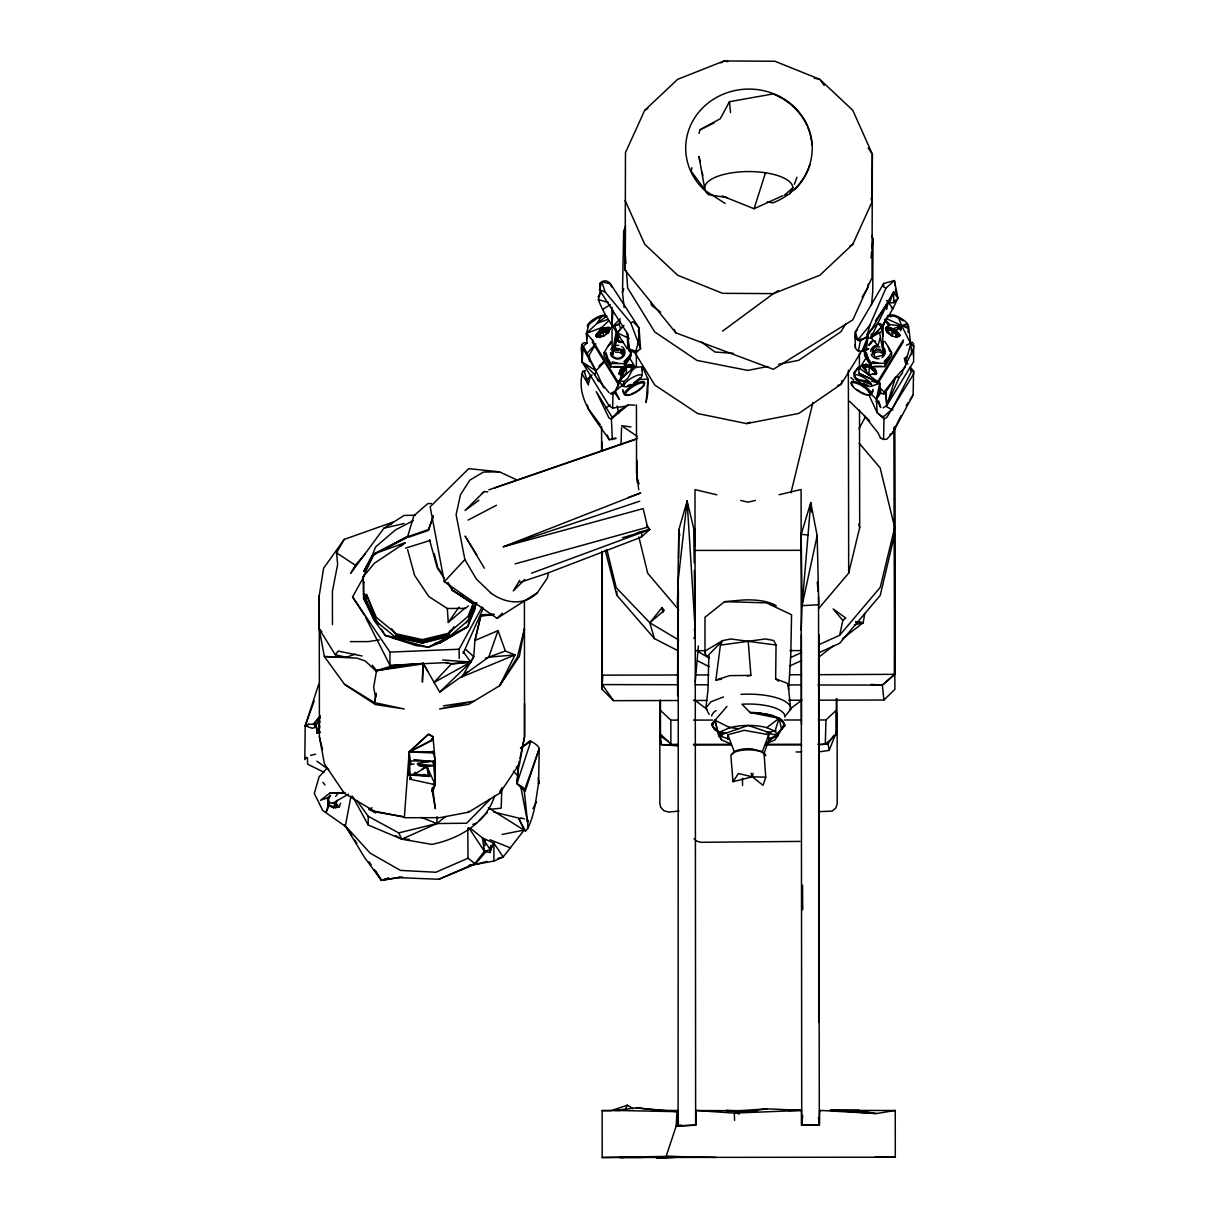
<?xml version="1.0" encoding="UTF-8"?>
<svg xmlns="http://www.w3.org/2000/svg" width="1219" height="1219" viewBox="0 0 1219 1219"><rect width="100%" height="100%" fill="white"/><g stroke="black" fill="none" stroke-linecap="round" stroke-linejoin="round"><path stroke-width="1.5" d="M448.059 662.526L389.973 665.284L389.973 652.104L352.565 596.929L364.313 575.856M401.798 665.239L392.32 665.818L392.213 668.347L392.32 665.818L423.161 663.334L427.793 671.334M524.566 703.409L524.536 736.794L519.538 763.78L499.775 793.142L468.66 812.144L439.769 817.69L404.388 817.72M488.301 807.755L525.511 831.053L527.842 828.28L527.842 819.976L527.537 822.017L520.574 785.615M659.769 700.864L659.753 731.324L661.384 744.626L677.962 745.876M677.612 695.912L677.703 634.825M801.386 634.688L801.492 724.208M818.68 751.94L829.164 750.401L836.813 731.019L836.844 698.655M890.723 317.047L890.723 315.416A10.255 3.032 31.5 0 1 901.374 318.54A10.255 3.032 31.5 0 1 908.064 326.357M894.578 427.976L894.365 674.518L882.358 685.093L818.01 684.971M423.13 670.572L423.008 663.395M469.056 865.536L493.878 861.071L493.939 843.243L482.48 837.941L470.732 828.524M611.481 286.831L610.018 283.158L607.473 281.376A6.445 6.034 2.8 0 0 601.805 281.711L599.474 289.939L627.343 333.412L627.77 346.577L629.705 350.523L635.373 352.779L640.569 348.725L639.03 327.911L610.597 283.951L601.805 281.711L599.702 283.524L600.525 292.21L598.331 299.584C604.974 317.885 617.241 331.842 626.886 348.375L637.659 351.697M871.768 235.526L873.017 239.092L872.728 292.011L871.448 305.161M538.249 777.524L538.615 784.015L539.194 748.801A17.584 5.577 18.1 0 0 530.814 741.304L529.869 740.832L520.483 748.405L530.814 741.304L516.947 783.604L524.261 790.841L527.537 822.017M613.507 700.666L602.186 689.405L602.003 551.765L602.232 684.59L613.507 700.666L678.252 700.514M625.149 270.298L625.469 152.619L644.668 110.396L677.612 79.357L724.116 60.95L774.949 61.255L819.823 79.326L852.797 110.335L872.347 154.112L872.027 277.627L852.828 319.866L773.379 369.296L675.844 332.848L625.149 270.298L625.469 228.288M677.642 682.061L678.373 590.712M678.617 558.363L678.846 529.808L687.105 501.039L693.718 528.528L694.205 562.767M722.547 331.157L773.379 293.627L819.884 275.22L852.828 244.196L872.027 201.958L872.347 154.112L868.233 148.063M685.124 1156.77L666.107 1156.42L716.117 1157.364L895.295 1157.197L895.249 1110.494L876.248 1113.556L819.61 1110.372L819.442 1124.802L801.447 1125.046L801.432 1110.387L767.056 1108.848L737.891 1110.783L734.326 1113.099L695.912 1110.494L695.927 1125.152L676.225 1125.99L666.107 1156.42L602.201 1157.501L602.14 1110.6L620.06 1110.524M895.036 285.657L894.426 280.553L883.684 283.448L883.638 286.937L886 288.034L894.426 280.553L898.007 298.472L893.725 302.632L889.428 302.952L886.548 300.56M778.545 681.177L775.65 678.831L776.046 645.049L773.775 640.539L765.623 638.939L720.399 645.11L715.888 680.004L721.419 679.273M422.917 663.928L422.399 682.107L423.161 663.334L439.678 692.133L488.743 657.148L505.352 651.007L515.028 654.908L499.638 685.733L468.523 704.43L439.632 708.955L473.688 701.26L443.533 705.831M836.813 731.019L837.072 713.359M390.644 524.84L393.082 522.052L344.154 539.423L323.614 568.252L319.241 595.619L319.424 736.992L324.467 763.978L344.337 793.31L375.498 811.945L404.388 816.989L409.173 751.94L432.151 740.436L432.989 736.809L428.661 734.021L409.173 751.94L409.98 775.086L408.761 775.452L409.173 751.94L427.899 734.676L429.545 734.798L432.989 736.809L435.29 762.027L435.274 784.716L433.019 790.872L435.335 808.654L432.059 789.699M624.113 307.447L622.498 292.484L623.671 231.138L625.697 225.926M910.166 366.889L913.58 371.094L913.122 394.91L892.689 432.867L886.777 439.19L883.592 439.419L883.988 418.589L877.147 412.647L868.751 394.59M437.057 816.623L436.92 823.526L401.798 839.175L368.214 825.034L352.428 796.175M625.941 406.156L612.639 408.075L612.974 394.27C619.77 388.526 618.993 374.233 626.307 367.315L633.301 366.279L633.865 369.57M825.309 744.245L825.949 719.957L836.325 710.189L836.356 734.463L825.309 744.245L817.766 744.26M611.892 307.173L612.182 354.744C614.955 345.526 620.608 335.057 614.406 325.961L618.825 324.117L620.121 320.856M677.596 650.504L654.42 638.619L616.768 595.162L616.89 591.352M621.05 444.783L621.538 427.656M407.237 665.071L407.253 664.614M601.805 281.711L605.081 291.905L630.741 322.791L633.179 321.831L639.03 327.911L638.558 341.701L635.373 352.779M801.233 630.238L802.072 605.645L801.173 534.394L810.757 502.563L817.157 535.705L818.787 604.761L802.072 605.645L810.757 502.563M610.902 341.564L604.152 352.52L604.03 355.887L610.795 366.904L624.341 366.949L624.463 363.582L631.229 352.626L628.684 348.223M610.795 366.904L610.932 363.536L604.152 352.52M631.229 352.626L631.092 355.994L625.179 365.67M422.825 672.218L423.161 663.334M501.862 787.703L501.161 808.212L490.145 809.294M906.509 345.19L912.33 342.265L913.58 343.804L913.656 361.632L886.731 405.546L883.181 407.801M414.049 763.947L410.559 764.496L410.712 760.885L433.354 761.281M468.843 827.747L484.385 851.289L490.084 852.538L490.907 846.001M525.343 790.781L539.194 748.801L524.261 790.841L525.343 790.781L522.921 787.322L516.947 783.604L518.593 764.526M612.639 408.075L609.089 405.836L582.088 361.967C583.627 357.761 576.998 339.842 587.009 343.148L586.43 333.366L589.036 324.254L596.96 318.388L604.898 315.569L606.864 316.117L597.158 323.233L586.43 333.366L587.009 339.004M582.728 371.384L582.316 374.279L588.503 384.975L584.632 372.618L585.166 370.424L582.728 371.384C575.246 399.009 595.268 418.376 609.256 439.739L616.113 438.413L612.38 438.291M629.979 394.468A11.718 3.474 -31.6 0 1 624.616 394.606L622.757 389.592M642.093 375.117L642.489 366.782L633.819 367.376L619.145 380.724L622.299 385.874A11.718 3.474 -31.6 0 0 624.265 386.423M879.585 332.528L883.44 354.272L882.206 326.479L886.35 318.007M636.897 460.157L637.202 478.777L639.106 483.867M602.796 675.128L602.232 684.59L677.947 684.728M612.944 310.616L611.938 327.164L618.825 324.117L620.669 328.399L617.21 332.878L629.233 338.455M785.569 715.614L790.735 709.397L788.663 689.375L790.826 653.841L791.558 614.742L766.416 602.856L724.558 601.668L704.978 617.286L704.993 652.546L705.252 654.146L709.031 657.315M868.888 374.919L869.391 367.056L862.412 366.035L868.888 374.919L876.385 373.593L869.391 367.056M432.364 788.175L432.136 791.512L433.019 790.872L432.364 788.175L435.274 784.716L433.37 761.037L435.29 762.027L433.827 765.502L425.34 767.025L418.33 765.456M906.464 356.359L905.9 364.664L904.33 358.188L906.86 357.898L910.745 343.773L908.566 326.555L906.601 323.873L892.811 328.871L885.832 327.85L889.961 324.681L908.566 326.555M408.761 775.452L409.797 773.181L410.529 779.322L435.274 784.716L426.985 766.69L425.385 765.654M695.226 682.046L698.365 645.948M484.918 845.727L485.467 840.181M678.282 593.577L678.099 1125.213L681.619 1125.183M686.571 506.708L687.105 501.039L687.409 504.818M516.947 783.604L519.172 761.372M678.45 1121.434L678.099 1125.213M868.278 283.966L867.898 287.714L862.107 297.146M871.052 257.788L871.646 252.181M872.027 248.447L873.017 239.092M802.727 1115.537L801.797 1124.985M907.911 332.238L908.323 328.536L887.158 318.936M425.035 767.025L425.187 765.639M363.399 582.895L363.902 582.271M872.316 353.327L872.758 349.579A6.065 5.668 -2.3 0 1 879.783 346.958M475.227 603.435L474.374 610.597L467.639 626.749L440.196 642.824L428.357 647.213L415.557 645.43L385.25 635.48L374.66 621.172L363.567 598.438L363.765 581.692M709.153 714.364L705.847 708.01L707.98 690.015L708.879 654.649L722.654 640.6L730.79 638.969L776.046 645.049M858.313 350.95L860.492 340.832L868.096 335.789L863.89 351.301L858.313 350.95A6.445 6.034 -3 0 1 855.372 347.537L854.93 332.726L857.597 329.694M376.077 693.291L374.614 702.647L404.251 708.986L375.345 704.536L344.505 684.331L324.345 656.538L319.241 629.004L319.241 595.619M392.228 668.164L392.533 666.534L392.228 667.585L376.534 670.648L372.267 665.163M704.993 652.546L705.252 650.931L722.654 640.6L720.399 645.11M871.539 333.823L870.93 337.572L878.061 345.632L879.981 338.379M376.168 693.763L374.614 702.647L344.505 684.331M616.326 330.943L612.182 354.744L617.271 335.027M842.481 638.786L863.159 622.757L864.804 613.416M432.136 739.019L432.136 740.405L432.73 739.141L431.541 740.39L431.785 739.08M538.966 781.12C536.01 797.196 535.232 813.134 527.842 828.28M402.483 876.994L381.41 880.347L364.664 857.673L345.358 825.857L351.011 796.068M548.443 572.61L547.407 578.019L537.366 592.724L497.078 618.368L444.31 581.676L430.155 506.83L468.675 468.66L499.455 471.829L515.881 479.463M753.068 773.334L752.397 776.808L763.048 785.341L765.761 777.173L764.039 753.22M490.922 845.925L490.206 849.673L484.385 851.289L474.861 863.57L438.87 879.265L398.765 877.65M893.969 332.894L891.638 331.416L892.567 329.252L899.561 335.789L895.828 337.13L891.714 335.789L887.447 332.589L885.588 328.231L892.567 329.252L893.969 332.894L899.561 335.789M638.314 331.477L639.03 327.911M691.92 167.658L691.158 171.254L705.222 190.179M699.066 133.511L699.813 129.915L720.277 118.731L729.45 101.71L773.12 93.909A63.266 59.03 6.4 0 1 806.749 125.069M519.964 758.477L524.536 736.794L524.414 600.982M881.901 331.111L883.623 323.873M886.64 309.474L888.148 302.282L893.024 308.575L882.206 326.479L870.93 337.572L867.273 338.425M859.151 380.587A11.718 3.474 31.5 0 1 855.616 377.57L853.635 373.105L858.313 367.3L879.798 383.238L876.415 399.116L877.147 412.647L883.988 418.589L886.609 417.721L913.61 374.096L913.58 371.094L909.74 367.879M802.072 605.645L817.157 535.705M818.894 644.699L839.632 635.297L842.832 620.471L845.727 618.033L833.171 608.936L842.832 620.471M641.682 370.439L642.489 366.782L647.944 379.033L647.731 393.585L646.1 402.544L647.944 379.033L640.691 379.551M329.541 801.157L326.113 812.235L329.313 805.119L333.793 807.694L334.951 804.098L333.793 807.694L328.185 805.393L327.667 802.315L330.059 795.108M660.348 1111.24L660.515 1110.494L636.425 1107.873L614.574 1110.418L676.926 1111.652L677.794 1110.539L657.483 1110.341M476.004 603.588L474.374 610.597L466.252 622.772M499.775 793.142L500.643 789.485M894.517 534.912L880.255 595.36L839.647 643.312L818.909 652.729M319.972 721.023L317.047 733.183L320.414 732.147M905.199 367.056L895.493 377.524L884.019 391.985L883.531 394.011L880.697 393.051L879.798 383.238L859.151 373.364L858.313 367.3L854.58 373.38M818.955 608.19L848.683 573.098L859.685 527.614L859.502 410.072M790.963 492.842L812.936 402.438M410.559 764.496L409.173 751.94L433.598 752.976L433.354 751.468L435.29 762.027L414.003 759.559M491.12 846.032L490.206 849.673L482.48 837.941L484.385 851.289L483.318 848.15M900.506 330.852L901.77 325.808L898.662 318.068L894.258 316.087L887.417 316.407M842.085 380.526L841.156 384.183L798.795 413.424L746.592 423.602L697.695 413.546L654.832 385.082L634.505 352.093M598.407 381.105L594.872 374.812L595.923 370.789L604.792 361.616M854.58 335.667A6.445 6.034 -3 0 0 857.749 340.071L866.541 337.77L869.787 325.305L886 288.034M588.366 383.878L590.636 375.406M520.117 582.316L546.706 573.448L641.148 537.213L642.032 533.983M491.227 846.001L490.206 849.673L493.939 843.243L503.188 856.972L493.878 861.071M433.248 516.338L428.463 530.006L433.415 515.774M407.466 537.183L413.851 515.774L427.762 503.615L431.419 503.584M431.541 740.39L431.953 739.034M434.909 643.373L440.196 642.824L467.639 626.749L474.13 605.523M581.951 358.249L582.088 361.967L594.872 374.812M895.493 377.524L886.731 405.546L885.863 391.908L895.493 377.524L899.348 376.976L902.669 372.572M328.185 805.393L329.298 801.843M722.181 195.924L754.058 208.739L765.486 172.793M599.794 336.353L600.144 335.225M607.87 332.452L608.235 331.324M318.677 684.331L305.207 725.808L304.796 759.559L306.502 757.289M773.516 737.068L766.781 743.468L774.994 739.948L777.92 735.545L774.979 731.156L779.139 718.296L766.629 714.105L750.112 712.521L741.944 704.232A36.631 12.54 -0.1 0 1 784.884 717.168M340.497 803.23L339.324 806.826L335.911 803.915L337.099 800.319M883.059 336.414L882.861 327.469L885.207 320.338M490.084 852.538L492.446 845.468M622.498 292.484L623.747 288.918M485.314 658.321L488.743 657.148L498.022 630.634L474.938 640.493L473.703 656.645L470.808 662.1L439.678 692.133M784.32 724.299L777.92 735.545L768.534 733.381L768.762 740.116L763.856 754.012L762.317 751.712L751.788 748.832A15.634 5.257 -0.2 0 0 734.31 751.712L732.802 754.043M468.766 617.149L473.094 605.066M891.638 335.225L893.1 331.157L891.638 331.858M314.197 700.91L305.207 725.808L312.201 728.292L315.096 727.393L320.353 717.473M330.547 795.763L327.606 797.82L327.896 804.57L335.56 807.725L336.871 804.174M794.346 184.328L796.967 177.273M693.931 638.497L695.241 635.023L694.312 570.37M601.683 333.183L603.07 329.557L610.049 328.52L608.205 332.878L604.014 335.956L596.091 336.109L603.07 329.557L604.014 331.72L596.091 336.109L599.824 337.434L603.74 335.956M762.317 751.712L768.762 734.737L744.139 730.288L727.85 734.798L727.88 739.506M476.279 603.466L470.519 618.444L449.72 636.303L422.49 642.977L385.25 635.48L381.471 629.034M889.428 302.952L893.695 291.89L898.007 298.472L896.392 293.977M370.347 560.435L375.574 546.92L395.322 530.006L413.302 520.589M889.702 357.883L884.918 366.614L871.387 366.69L864.606 355.75L864.469 352.382L865.962 349.777M629.095 358.264L625.088 364.755M472.728 604.685L468.035 616.387L448.287 633.316L422.46 639.625L396.48 633.895L376.321 617.408L366.34 594.217L375.604 618.185M319.911 726.372L317.047 733.183L315.95 724.086M622.818 367.513L626.078 366.934L625.21 365.913L620.959 369.113L619.115 373.471L626.078 366.934L633.057 365.883L630.741 368.077M891.638 331.416L892.567 329.252M395.459 835.548L401.798 839.175L431.785 844.401C458.634 839.022 486.381 823.191 494.716 795.55M899.348 376.976L886.731 405.546L885.863 391.908L883.531 394.011L886.091 392.929M625.515 1109.229L627.313 1105.191L633.225 1108.772M463.19 653.308L483.318 608.098M619.983 380.907L615.229 391.101L610.277 393.722L612.974 394.27M621.553 377.509L626.307 367.315L626.52 373.258L619.145 380.724L624.25 381.41L627.785 378.362L633.819 367.376M363.475 592.525L363.171 576.861L374.233 553.761L405.485 537.488M902.319 371.825L913.625 348.466M881.962 331.309L870.93 337.572L888.148 302.282L875.547 320.673M900.978 415.755L892.689 432.867L889.87 434.513M792.883 187.726L789.592 194.171L784.381 195.208L792.883 187.726A44.113 16.396 0 0 0 739.263 171.955A44.113 16.396 0 0 0 708.498 194.644L727.271 197.646M598.118 296.903L600.525 292.21M392.228 667.585L376.534 670.648L373.654 687.303L375.452 696.75M374.233 553.761L371.81 555.971L363.612 571.543L374.233 553.761L405.196 542.684L400.853 546.219M712.292 725.366L714.959 720.292L711.713 724.238L714.532 729.724L722.456 733.488M729.861 743.514L721.648 739.994L718.707 735.606L721.633 731.202L729.846 727.682A29.606 10.133 -0.1 0 1 766.751 727.636L779.139 718.296L781.608 729.389L784.487 723.995L779.139 718.296L750.112 712.521L758.248 712.765L772.556 715.416L782.065 719.941L784.899 725.427L776.213 734.508M533.023 808.532L536.589 801.934M859.014 428.692L865.322 417.05M459.243 658.351L459.075 649.239L482.175 606.971M332.452 624.6L332.421 591.23L337.648 564.397L336.551 552.847L344.154 539.423M884.918 366.614L884.781 363.247L891.546 352.23L884.765 341.29M365.09 554.096L355.354 565.235L350.782 573.235L383.894 528.208L404.053 515.454L415.237 515.21M488.743 657.148L515.028 654.908L462.031 676.835L473.703 656.645L465.536 649.331M883.684 283.448L855.388 331.827L857.749 340.071L860.492 340.832M392.244 668.042L407.634 664.964L392.32 665.818L376.534 670.648L422.658 663.959L414.094 664.218M866.541 337.77L893.695 291.89L893.725 302.632M519.675 580.366L513.29 590.91L524.658 579.543M410.102 779.429L411.23 777.798L410.102 779.429L410.087 778.042L410.529 779.322L411.55 777.859M601.363 316.376L597.158 323.233L608.388 319.271M845.727 323.858L840.912 331.72L798.719 360.291L778.728 364.268M858.953 369.464L865.78 358.325M873.017 389.333L871.158 394.362L868.873 395.139A10.849 3.215 31.5 0 1 852.66 386.362A10.849 3.215 31.5 0 1 860.568 385.067L865.871 388.526L871.158 394.362L873.109 391.162M876.933 382.949L903.34 339.872M878 383.193L903.447 341.701M862.016 350.478L841.156 384.183L837.651 385.646M414.369 773.654L415.191 772.328L415.466 773.501L413.805 773.775L429.758 776.153L426.985 766.69L420.189 765.41M588.64 377.631L586.994 380.237L592.084 374.919M906.128 405.668L908.125 402.59M910.136 399.527L913.122 394.91M868.675 345.221L871.235 341.366L875.699 341.076M864.987 367.833L862.656 365.654L869.635 366.675L870.503 365.67L874.754 368.854A6.186 1.828 31.5 0 1 875.791 371.201M889.321 334.189L892.582 334.768L891.927 335.667M751.163 773.257L752.397 776.808L733 781.684L738.455 773.532L752.397 776.808L765.761 777.173M829.164 750.401L828.051 743.895L833.887 735.316M628.806 345.602L626.886 348.375L629.004 348.268M454.017 626.673L448.699 634.337L422.475 640.752L396.084 634.916L391.68 628.882M407.634 549.708L414.582 575.383L428.92 596.609L447.312 608.51L448.272 622.421L459.014 607.123M880.697 393.051L876.415 399.116L880.727 407.573L878.686 400.929M448.287 633.316L450.451 630.33M624.25 381.41L622.299 385.874M335.713 796.373L337.846 793.462M897.915 334.615L897.626 332.482L899.79 335.408L892.811 328.871L895.691 330.715L901.77 325.808L910.745 343.773L911.858 354.683M497.855 858.435L503.188 856.972L524.109 830.093L519.02 819.046L525.511 831.053M308.742 724.254L305.207 725.808L308.742 724.254L314.212 724.223L319.607 717.168M321.816 631.686L319.241 629.004L335.286 654.771L338.181 651.098L362.058 655.944M478.93 820.661L487.28 812.585M606.894 549.601L616.174 587.604L649.803 622.741L662.054 607.58L664.264 610.46L649.803 622.741L654.42 638.619M857.749 340.071L869.787 325.305M363.171 576.861L374.34 563.3L405.196 542.684M705.847 708.01L710.967 701.778L723.492 696.918M711.713 724.238L726.92 706.41M781.608 729.389L784.899 725.427M313.207 724.254L320.277 715.766M839.632 635.297L880.255 587.345L894.7 527.583L880.133 467.837L859.166 443.183M885.695 364.405L891.683 355.598L891.546 352.23M617.21 332.878L623.869 325.458L620.669 328.399M612.334 439.693L611.405 418.894L618.323 411.245L628.303 404.83L634.794 405.196M326.524 768.778L319.119 776.823L314.289 793.462L322.745 810.483L344.947 826.055M444.31 581.676L464.881 559.567L456.104 514.692L460.462 494.762L469.833 480.149L483.471 472.058L499.455 471.829M866.907 334.204L878.061 323.065L882.861 327.469M587.345 352.946L595.862 343.865L589.356 354.897L589.463 361.464M438.87 879.265L475.06 864.256L486.305 851.365M490.129 847.296L493.939 843.243M880.514 323.523L882.206 326.479L870.93 337.572L877.878 331.858M872.972 352.443L876.446 348.847M490.571 798.887L466.618 823.236L436.92 823.526L398.704 832.897L368.199 816.273L357.182 801.02M620.242 318.784L611.938 327.164L614.406 325.961M611.405 418.894L613.645 416.669L611.648 416.471L596.259 391.619L608.997 418.041L611.405 418.894L628.303 404.83M487.752 491.958L484.202 491.531L465.048 510.502L478.869 500.232M497.078 618.368L502.396 613.127M869.147 345.221L871.783 342.661M884.202 361.235L888.148 357.38M819.168 700.178L883.912 700.026L894.883 689.36L894.396 426.909M598.986 366.066L604.258 360.961M607.55 346.684L611.496 342.859M623.915 361.555L627.861 357.746M891.638 335.652L892.582 334.768M874.754 368.854L876.613 373.212L869.635 366.675L870.564 365.791M609.058 320.536L601.455 327.698L595.862 335.713L602.826 329.176L609.805 328.14L601.455 327.698L586.43 333.366L593.501 341.244M621.873 374.111L619.343 373.867L626.307 367.315M368.092 598.407C365.197 597.874 364.1 593.287 363.673 594.796L373.867 619.511L395.108 636.912M608.19 330.242L610.049 328.52L603.725 330.821L608.19 330.242A6.186 1.828 -31.6 0 1 608.205 332.878M462.031 676.835L467.624 671.684M481.566 493.878L484.202 491.531M641.148 537.213L648.508 530.646M640.051 377.753L636.608 380.816A11.718 3.474 -31.6 0 1 633.697 382.751M468.34 605.919L465.567 608.357L447.312 608.51M870.991 684.438L882.358 685.093L894.853 674.32L894.396 427.138M448.272 622.421L465.201 607.915M868.873 395.139L871.158 394.362M622.33 385.189L615.229 391.101L619.404 399.405L615.077 393.326M617.18 338.41L619.557 336.444M587.009 343.148L583.337 346.105L581.783 344.825L583.048 348.558L595.923 370.789L603.771 387.779M895.691 330.715L901.77 325.808L900.506 329.922L899.47 328.52M445.697 816.517L436.92 823.526L421.424 817.492M516.307 767.406L518.441 765.715M818.848 657.102L833.613 645.659M789.379 709.519L801.005 700.788M605.843 408.03L610.201 404.845M622.924 349.838A6.065 5.668 2.2 0 1 620.715 357.578A6.065 5.668 2.2 0 1 612.441 355.476L614.65 347.72L622.924 349.838L620.974 351.194A6.065 5.668 2.2 0 1 623.61 355.46M601.714 333.656L604.014 332.147M602.872 309.382L610.384 304.506M644.668 110.396L647.838 108.415M720.947 62.931L724.116 60.95L727.804 61.651M778.133 290.671L773.379 293.627L722.547 293.322L677.673 275.25L644.699 244.242L625.134 200.465M849.643 246.162L852.828 244.196M480.789 615.336L493.802 614.483M415.466 773.501L426.985 766.69L428.402 776.442L429.758 776.153A4.617 1.524 -0.1 0 1 428.387 776.442M332.513 803.291L348.527 794.163M442.588 659.982L470.808 662.1L433.812 682.579L451.228 664.081L470.808 662.1L463.144 651.708M371.81 555.971L376.686 553.319M379.932 551.552L405.897 537.411M432.547 739.567L409.173 751.94L418.437 751.894M468.081 520.086L496.453 505.26M467.639 626.749L428.357 647.213L392.168 637.705M782.781 195.695L754.058 208.739M383.863 549.403L406.856 537.716M410.178 779.383L410.239 777.966M679.73 535.446L678.846 529.808L677.52 604.914L678.175 580.396L687.105 501.039L695.226 630.208L695.638 1125.152L676.225 1125.99L676.926 1111.652L636.425 1107.873M768.762 740.116L777.92 735.545L774.431 734.356M699.813 129.915L714.044 122.921M421.942 769.113L426.985 766.69M791.253 657.239L801.63 652.546M789.546 666.046L801.63 660.561M859.121 340.863L861.803 339.69M474.861 863.57L468.005 858.237L435.853 872.255L400.487 870.412L370.18 853.148L345.358 825.857M746.592 423.602L750.096 422.155M894.853 674.32L818.604 674.686M375.574 812.936L368.702 809.126L372.008 807.816M531.545 573.174L649.727 529.549L647.563 527.202L643.16 508.613L503.325 546.752L640.539 493.025M628.059 497.565L640.508 492.994M472.82 824.379L476.05 823.221M862.656 365.654L866.374 364.313L870.29 365.791L862.656 365.654L866.389 366.965A6.186 1.828 31.5 0 1 866.374 364.313M633.057 365.883L629.339 367.209A6.186 1.828 -31.6 0 0 629.324 364.557L625.423 366.035L633.057 365.883L629.324 364.557M871.494 386.164L879.798 383.238L859.151 373.364M327.606 797.82L320.49 800.319L329.877 793.127L344.444 792.609M376.823 671.76L365.258 660.957L356.893 658.123L324.345 656.538L346.287 657.27L355.201 654.176M488.819 489.87L637.537 438.368M494.35 488.057L634.596 439.83M405.683 537.396L428.844 529.427M408.868 537.122L428.478 530.387M405.607 548.108L429.682 540.611M769.219 738.531L777.92 735.545M627.313 1105.191L611.298 1110.6L602.14 1110.6M503.325 546.752L639.746 501.192M715.888 680.004L729.77 675.616L750.904 675.417L748.207 641.148M374.248 869.528L381.41 880.347L388.693 878.091M622.467 537.747L649.727 529.549L646.695 525.206M375.482 870.716L381.41 880.347L388.663 878.274M515.195 563.864L647.563 527.202M476.522 864.271L487.189 861.345M893.436 300.925L896.955 300.011L893.024 308.575L891.302 307.813M636.867 532.84L649.727 529.549M854.397 624.936L863.159 622.757L855.662 621.705M310.616 755.369L315.523 754.18M335.56 807.725L339.324 806.826M755.369 500.43L748.055 502.182L740.741 500.445M779.139 494.746L801.096 489.505L801.736 1124.878L819.32 1125.015L818.528 597.203M383.894 528.208L404.068 523.515M766.827 732.665L776.061 730.623M398.704 832.897L401.798 839.175L405.5 838.382M799.954 841.415L700.955 842.299L696.232 841.019L694.068 838.718M767.833 366.447L747.841 370.424L696.963 360.397L654.71 331.918L627.648 287.958L626.459 270.908M502.152 834.451L524.109 830.093M828.051 743.895L818.65 744.916M469.483 865.231L475.06 864.256M882.175 366.34L874.16 366.386M381.41 880.347L400.061 877.192M887.356 315.828L890.723 315.279M621.568 366.645L613.553 366.614M417.538 763.384L429.728 761.418L422.764 762.027M379.353 639.929L368.229 641.605L350.356 641.621M747.217 675.905L750.904 675.417M734.554 1120.398L734.326 1113.099L767.056 1108.848M415.557 645.43L419.077 645.064M679.059 811.062L668.682 812.037L663.974 810.757L660.713 807.298L659.875 803.793L659.799 714.273M724.558 601.668L741.243 600.144A31.176 10.666 -0.1 0 1 776.274 605.873M345.068 792.944L329.877 793.127L344.596 792.624M470.808 662.1L451.015 663.654L445.56 662.679M864.469 352.382L871.25 363.338L884.781 363.247M416.974 664.309L422.658 663.959M610.932 363.536L624.463 363.582M475.425 602.735L471.768 602.887L452.371 590.331L447.343 582.865M389.973 652.104L459.075 649.239M734.326 1113.099L801.477 1110.402L788.48 1110.57M493.771 614.315L480.941 614.772L474.938 640.493L481.002 615.214M418.163 751.666L409.173 751.94L432.669 751.712L433.598 752.976M756.786 1110.829L695.958 1110.509M616.905 341.244L622.757 341.518M756.877 1110.981L725.93 1110.479L737.175 1111.073M836.874 1110.326L830.764 1110.402L895.249 1110.494M477.01 602.841L471.768 602.887L452.02 589.905L471.128 602.277M716.163 1157.395L602.201 1157.501M619.343 373.867L622.056 373.852M427.701 751.833L433.263 751.803M602.689 675.158L678.45 674.991M695.5 674.96L708.757 674.93M790.202 674.747L801.553 674.716M693.489 700.483L706.822 700.453M788.708 700.255L802.041 700.224M624.189 1157.471L619.785 1157.486L643.236 1157.456M716.955 494.807L694.998 489.611L695.043 550.424L801.157 550.318M697.1 650.687L704.673 650.687M789.942 650.596L801.31 650.58M660.454 710.372L670.846 720.124L678.419 720.109M693.55 720.094L712.46 720.079M784.335 720.002L801.355 719.987M818.376 719.972L825.949 719.957M660.439 700.087L660.469 734.006L670.892 744.382L678.419 744.382M693.489 744.367L731.141 744.337M766.934 744.306L800.822 744.276M678.328 744.961L661.384 744.626L659.769 738.333L659.738 713.542M693.489 744.961L731.415 744.946M765.547 744.931L801.584 744.931M796.068 751.971L801.721 751.955M895.295 1157.197L875.212 1157.014M694.982 684.758L708.224 684.788M787.718 684.926L800.974 684.941M605.401 331.492L602.536 331.446L603.268 331.797M758.248 712.765L752.047 712.658L764.267 713.877M818.284 811.702L832.166 811.092L835.838 808.029L837.209 803.611L837.118 714.09M401.798 839.175L409.355 839.388M424.197 774.37L429.088 776.183L409.98 775.086M733.305 353.312L715.004 352.032L701.413 342.036M801.173 534.394L808.273 534.973M417.309 764.115L433.827 765.502L433.202 761.357M410.27 774.355L429.088 776.183M658.29 1110.707L661.673 1111.088M855.662 621.842L863.159 622.757M630.954 426.909L621.599 425.751L637.187 436.265M770.758 604.624L774.431 605.096M433.294 784.426L435.274 784.716L433.172 784.35M869.635 366.675L872.895 367.254M767.269 201.851L772.8 202.872A63.266 59.076 0 0 0 787.154 195.253M814.307 78.26L819.823 79.326L824.212 85.467M404.388 816.989L374.69 811.26L368.702 809.126M327.667 802.315L335.911 803.915M726.539 733.168L717.458 731.354L712.125 725.686L715.035 720.231L729.846 727.682M882.206 416.395L884.202 416.197L892.156 409.142L911.126 372.252L910.593 370.088L913.58 371.094M880.24 437.971L883.592 439.419M887.447 329.953L891.912 330.517L885.588 328.231L887.447 329.953A6.186 1.828 31.5 0 0 887.447 332.589M335.286 654.771L346.287 657.27M872.484 361.662L878 362.927M617.683 341.229L623.214 342.539M612.197 361.875L617.713 363.201M493.695 812.022L520.863 818.604M871.494 381.166L879.798 383.238M598.331 299.584L608.494 302.556M520.863 817.919L524.353 818.939M768 714.578L777.295 717.671M722.821 733.152L717.458 731.354L715.035 720.231L718.707 735.606M770.941 733.168L748.298 725.442L718.768 735.606L729.206 739.171M481.155 615.854L493.969 614.757L480.926 615.656M599.474 289.939L605.081 291.905M775.65 678.831L787.444 683.356L788.663 689.375M490.053 839.754L510.593 847.967M766.751 727.636L774.979 731.156M324.132 772.343L307.63 764.176L307.401 757.761M697.466 660.698L709.062 666.641M876.034 401.28L879.402 403.032M886.152 406.536L892.902 410.026M327.896 804.57L333.793 807.694M649.803 622.741L678.724 639.99M696.399 650.519L709.245 658.184M660.881 736.581L668.454 741.243M581.646 347.674L583.048 348.558L582.088 361.967L595.923 370.789L583.337 346.105M898.662 318.068L903.066 320.856M725.122 203.436L704.536 190.21A63.266 59.076 0 0 1 705.207 105.489A63.266 59.076 0 0 1 795.885 108.537A63.266 59.076 0 0 1 790.034 193.09M460.218 594.125L463.327 596.137M870.564 366.218L872.865 367.727M336.551 552.847L355.354 565.235M316.894 761.205L328.81 769.677M884.019 391.985L880.636 388.526L876.415 399.116L871.433 394.392M660.652 312.064L651.586 305.405L650.702 301.809M694.297 699.797L707.386 709.595M850.832 377.631L853.681 379.825M363.811 593.668L368.321 598.179M869.65 420.829L849.552 401.31M910.745 343.773L914.143 346.745M888.163 330.029L885.832 327.85L888.194 330.303M862.412 366.035L865.917 369.296M625.149 366.05L626.078 366.934M491.318 593.424L476.324 578.995L464.881 559.567M722.425 736.215L717.458 731.354L721.648 739.994M513.382 771.261L517.344 775.269M619.237 349.122L623.884 353.891M884.857 319.317L889.961 324.681M602.826 329.176L601.455 327.698L602.14 331.187M779.596 718.768L783.741 723.202M712.856 726.463L717.016 730.897M870.625 364.496L866.618 358.02M610.018 364.694L605.995 358.173M878.061 323.065L881.276 326.722M678.693 609.729L647.716 573.296L638.847 536.924M597.767 379.216L609.073 392.655M905.626 361.281L907.896 364.085M864.286 415.664L877.589 432.242L880.743 438.078M819.61 1110.372L820.478 1111.499M322.959 782.293L325.001 784.975M600.327 424.73L588.213 408.639L587.329 405.043M884.445 319.668L888.727 325.702M438.794 568.938L441.857 573.494M447.998 582.591L452.081 588.655M444.326 578.385L437.286 567.932L429.499 539.758L429.972 540.855M344.52 824.73L351.697 835.548M354.775 840.181L356.817 843.274M369.113 861.803L371.17 864.896M352.565 596.929L364.664 615.58M476.751 554.843L465.079 536.101L484.415 568.237M616.22 336.322L620.136 342.676M628.943 356.984L635.8 368.108M592.327 340.192L618.825 383.208M592.236 342.021L618.734 385.052M622.665 391.421L624.616 394.606M363.567 598.438L378.652 624.204M365.517 617.241L389.973 665.284M674.183 329.42L675.844 332.848M607.199 435.122L609.256 439.739M363.932 594.552L374.583 618.749M603.07 329.557L604.014 331.72M630.741 322.791L640.569 348.725M727.85 734.798L734.31 751.712M603.039 332.802L604.014 335.515M498.022 630.634L505.352 651.007M468.386 811.321L468.66 812.144M866.343 365.395L866.709 366.523M888.133 346.394L889.702 351.499M866.267 352.382L867.837 357.487M628.364 348.466L629.415 351.88M617.408 337.053L618.993 342.204M605.98 352.535L607.55 357.67M628.379 336.81L627.343 333.412L629.705 350.523M872.758 349.579L874.983 357.319L883.257 355.201A6.065 5.668 -2.3 0 0 883.653 350.28M314.212 724.223L315.096 727.393M434.193 553.624L437.758 567.429M605.294 550.272L616.768 595.162M871.113 198.316L872.027 201.958M858.785 523.972L859.685 527.614M319.424 736.992L322.486 749.563M737.891 1110.783L738.76 1114.334M617.21 405.988L618.81 413.165M704.658 188.198L698.975 156.489L700.041 161.731M702.174 172.184L702.875 175.673M599.702 283.524L600.327 287.151M662.054 607.58L662.846 612.502M694.358 629.385L695.241 635.023M895.447 289.071L895.858 292.469M636.44 404.891L636.547 471.433L638.71 489.672M818.513 1117.533L819.32 1125.015M882.358 685.093L883.912 700.026M729.45 101.71L730.531 112.62M811.229 508.232L811.534 512.026M817.294 582.057L818.071 591.535M733 781.684L730.897 755.841A17.447 5.973 -0.1 0 1 748.329 749.853A17.447 5.973 -0.1 0 1 765.776 755.795M623.671 231.138L625.926 263.334M855.189 344.672L855.372 347.537M636.547 471.433L637.278 482.511M871.25 363.338L871.387 366.69M883.181 341.762L883.44 354.272M432.76 751.239L432.806 753.357M802.559 885.238L802.711 909.877M467.806 828.051L468.005 858.237M742.508 778.24L742.539 785.524M601.561 426.406L601.668 451.091L601.698 443.381M601.912 551.247L602.186 689.405M859.41 353.19L859.441 368.367M848.363 370.241L848.683 573.098M836.325 698.655L836.356 734.463M819.031 634.931L819.229 1022.436M695.043 550.424L695.165 624.204M677.794 1110.539L677.81 1125.183M670.846 720.124L670.892 744.382M636.364 353.571L636.379 366.873M601.836 441.705L601.851 451.198M368.199 816.273L368.214 825.034M809.904 164.733A63.266 59.03 6.4 0 1 794.605 189.692M807.511 126.73A63.266 59.03 6.4 0 1 812.006 144.787M608.296 330.684A8.061 2.392 -31.6 0 1 605.873 332.772M597.386 336.612A8.061 2.392 -31.6 0 1 601.287 330.075A8.061 2.392 -31.6 0 1 609.637 328.84M608.525 331.065A8.061 2.392 -31.6 0 1 606.102 333.153M597.615 336.993A8.061 2.392 -31.6 0 1 601.516 330.471A8.061 2.392 -31.6 0 1 609.881 329.221M620.639 374.37A8.061 2.392 -31.6 0 1 624.524 367.833A8.061 2.392 -31.6 0 1 632.89 366.599M620.867 374.751A8.061 2.392 -31.6 0 1 624.768 368.229A8.061 2.392 -31.6 0 1 633.118 366.98M619.922 371.475A6.186 1.828 -31.6 0 1 620.959 369.113M599.824 337.434A6.186 1.828 -31.6 0 1 599.824 334.783M624.707 392.777A11.718 3.474 -31.6 0 1 641.042 381.791A11.718 3.474 -31.6 0 1 638.771 389.76M637.369 390.735A11.718 3.474 -31.6 0 1 631.366 393.95M615.382 349.746A7.329 6.872 2.2 0 1 618.627 349.518M621.66 350.645A7.329 6.872 2.2 0 1 623.884 352.9M621.827 346.546A7.329 6.872 2.2 0 1 621.37 358.173A7.329 6.872 2.2 0 1 610.399 352.702M610.871 349.67A7.329 6.872 2.2 0 1 612.715 347.156M615.534 345.647A7.329 6.872 2.2 0 1 618.78 345.419M611.527 356.268A6.065 5.668 2.2 0 1 611.923 353.769M613.431 351.682A6.065 5.668 2.2 0 1 618.46 350.249M611.847 355.674A6.065 5.668 2.2 0 1 613.37 353.601M615.702 352.352A6.065 5.668 2.2 0 1 622.726 354.958M866.374 370.667A8.061 2.392 31.5 0 1 863.936 365.136A8.061 2.392 31.5 0 1 874.861 371.048A8.061 2.392 31.5 0 1 872.438 373.943M866.602 370.271A8.061 2.392 31.5 0 1 864.164 364.755A8.061 2.392 31.5 0 1 875.09 370.667A8.061 2.392 31.5 0 1 872.667 373.563M889.55 332.848A8.061 2.392 31.5 0 1 887.112 327.332A8.061 2.392 31.5 0 1 898.037 333.244A8.061 2.392 31.5 0 1 895.615 336.139M886 328.551A8.061 2.392 31.5 0 1 890.754 327.881A8.061 2.392 31.5 0 1 899.317 334.143A8.061 2.392 31.5 0 1 895.843 335.758M895.828 334.494A6.186 1.828 31.5 0 1 895.828 337.13M865.81 394.225A11.718 3.474 31.5 0 0 869.284 394.971L870.168 394.042L869.071 391.634L871.067 392.518A11.718 3.474 31.5 0 0 856.607 382.096A11.718 3.474 31.5 0 0 853.407 386.499M864.423 393.707A11.718 3.474 31.5 0 1 861.422 392.289M859.928 391.436A11.718 3.474 31.5 0 1 857.003 389.531M877.055 349.259A7.329 6.872 -2.3 0 1 880.316 349.472M882.967 346.882A7.329 6.872 -2.3 0 1 882.129 357.594M879.082 358.721A7.329 6.872 -2.3 0 1 871.174 354.485M870.686 351.468A7.329 6.872 -2.3 0 1 876.888 345.16M872.895 352.794A6.065 5.668 -2.3 0 1 883.775 353.495M872.972 354.699A6.065 5.668 -2.3 0 1 883.851 355.399M867.958 385.356A11.718 3.474 31.5 0 1 863.555 383.375M630.695 384.381A11.718 3.474 -31.6 0 1 627.8 385.615M587.573 326.692A10.255 3.047 -31.6 0 1 594.247 318.86A10.255 3.047 -31.6 0 1 604.883 315.706M738.348 728.642A36.631 12.54 -0.1 0 1 728.947 727.225M711.698 715.964A36.631 12.54 -0.1 0 1 716.132 710.601M740.923 694.388A42.497 14.537 -0.1 0 1 790.735 709.397M537.381 592.739A67.03 44.387 70 0 1 491.318 593.394M801.218 532.749L801.188 545.883L801.218 532.749M695.013 528.878L695.043 546.249L695.013 528.878M868.096 335.789L866.267 349.777L868.888 348.878L862.123 350.996L868.096 335.789M524.444 628.791L519.401 656.34L499.638 685.733L517.405 656.995L524.444 628.791M491.394 846.062L490.206 849.673L491.486 846.123M449.308 635.282L422.49 642.977L395.505 635.891L422.49 641.849L449.308 635.282M693.901 1156.679L656.95 1157.928L693.901 1156.679M858.085 1110.28L830.154 1110.067L876.248 1113.556L858.085 1110.28M866.618 381.12L855.875 378.987L871.478 384.457L864.865 380.557L866.618 381.12M363.673 594.796L363.521 593.424L363.673 594.796M628.471 395.322A10.849 3.215 -31.6 0 0 644.104 385.067A10.849 3.215 -31.6 0 0 632.417 386.941A10.849 3.215 -31.6 0 0 628.471 395.322M856.805 379.871A10.255 3.047 31.6 0 0 871.478 386.027A10.255 3.047 31.6 0 0 860.172 375.757A10.255 3.047 31.6 0 0 856.805 379.871M626.871 386.652A10.255 3.032 -31.6 0 0 641.575 376.869A10.255 3.032 -31.6 0 0 630.314 378.85A10.255 3.032 -31.6 0 0 626.871 386.652"/></g></svg>
